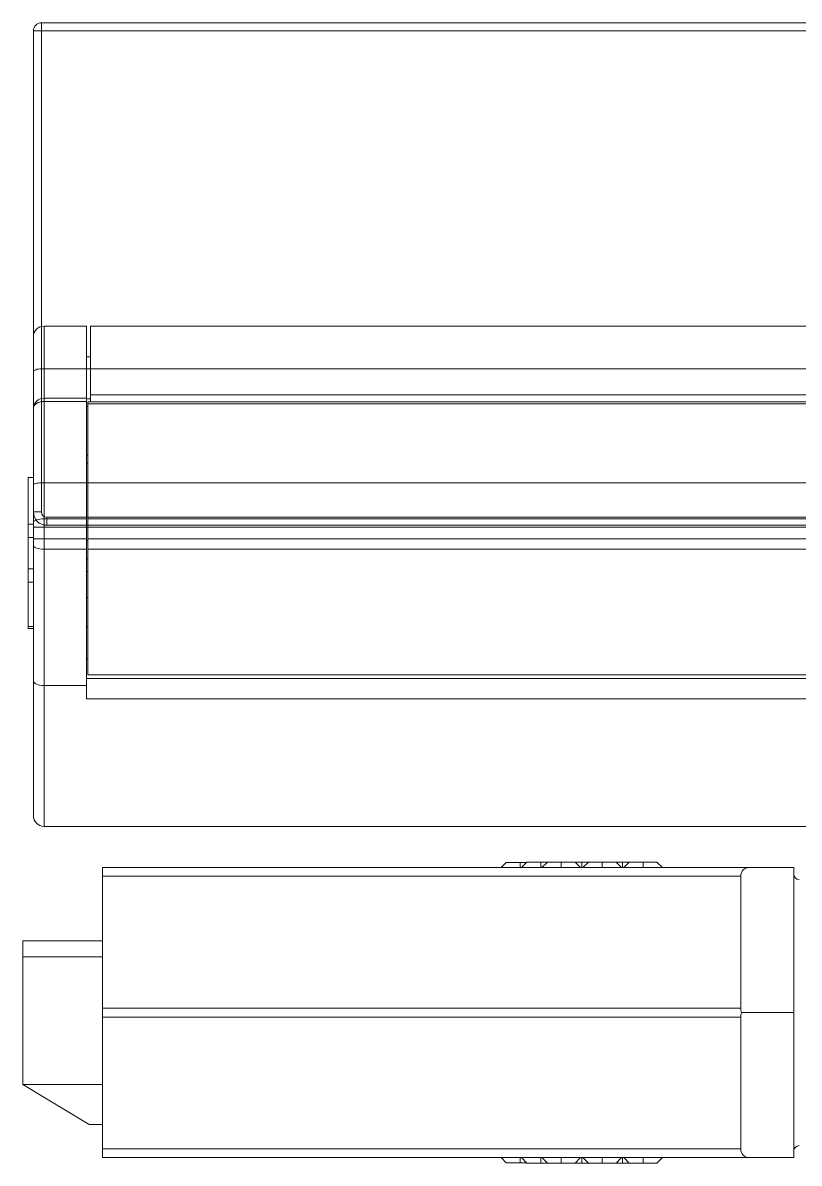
# Model space of a CAD drawing. Header units: inches. Extents: x -2.2 to 18.9, y 3.4 to 18.6.
# Drawn here: x 3.874 to 5.024, y 16.942 to 18.629 of the extents above; entities that cross this region are included whole.
import ezdxf

# ---------------------------------------------------------------- set-up
doc = ezdxf.new("R2010")
doc.units = ezdxf.units.IN
doc.header["$MEASUREMENT"] = 0
doc.layers.add('Graze 2.0 Int', color=7, linetype='Continuous')
doc.layers.add('Honeycomb', color=7, linetype='Continuous')

msp = doc.modelspace()

# ---------------------------------------------------------------- linework, layer by layer
at = {"layer": 'Graze 2.0 Int', "color": 253, "linetype": 'Continuous', "lineweight": 15}
for p, q in [((3.968747, 18.180195), (3.905755, 18.180195)), ((3.905755, 18.180195), (3.905755, 18.073486)), ((3.968747, 18.180195), (3.968747, 18.073486)), ((15.805362, 18.180195), (3.974652, 18.180195)), ((3.974652, 18.180195), (3.974652, 18.078371)), ((3.890006, 18.058892), (3.890006, 18.164447)), ((3.974652, 18.134919), (3.968747, 18.134919)), ((3.905755, 18.073486), (3.905755, 18.068665)), ((3.905755, 18.073486), (3.968747, 18.073486)), ((3.968747, 18.073486), (3.968747, 18.068665)), ((3.974652, 18.072563), (3.968747, 18.072563)), ((3.974652, 18.078371), (3.974652, 18.068424)), ((3.974652, 18.078371), (15.805362, 18.078371)), ((3.890006, 17.890055), (3.890006, 18.058892)), ((3.905755, 18.068665), (3.905755, 17.895038)), ((3.968747, 18.068665), (3.905755, 18.068665)), ((3.968747, 17.895038), (3.968747, 18.068665)), ((3.970715, 18.061274), (3.968747, 18.061274)), ((15.809299, 18.068424), (3.970715, 18.068424)), ((3.970715, 18.065391), (3.970715, 18.068424)), ((15.809299, 18.065391), (3.970715, 18.065391)), ((3.970715, 17.895038), (3.970715, 18.065391)), ((3.970715, 17.98925), (3.968747, 17.98925)), ((3.970715, 17.977439), (3.968747, 17.977439)), ((3.882132, 17.956137), (3.890006, 17.956137)), ((3.882132, 17.88718), (3.882132, 17.956137)), ((3.890006, 17.88718), (3.882132, 17.88718)), ((3.882132, 17.867489), (3.882132, 17.88718)), ((3.890006, 17.890055), (3.890006, 17.88258)), ((3.905755, 17.88258), (3.905755, 17.895038)), ((3.905755, 17.895038), (3.968747, 17.895038)), ((3.968747, 17.895038), (3.968747, 17.88258)), ((3.970715, 17.895038), (15.809299, 17.895038)), ((3.970715, 17.88258), (3.970715, 17.895038)), ((3.890006, 17.865282), (3.890006, 17.88258)), ((3.905755, 17.88258), (3.890006, 17.88258)), ((3.905755, 17.88258), (3.905755, 17.865282)), ((3.968747, 17.88258), (3.905755, 17.88258)), ((3.968747, 17.865282), (3.968747, 17.88258)), ((3.970715, 17.881949), (3.968747, 17.881966)), ((15.809299, 17.88258), (3.970715, 17.88258)), ((3.970715, 17.865282), (3.970715, 17.88258)), ((3.882132, 17.867489), (3.890006, 17.867489)), ((3.882132, 17.821083), (3.882132, 17.867489)), ((3.890006, 17.865282), (3.905755, 17.865282)), ((3.890006, 17.865282), (3.890006, 17.856124)), ((3.890006, 17.655401), (3.890006, 17.856124)), ((3.905755, 17.865282), (3.968747, 17.865282)), ((3.905755, 17.850019), (3.905755, 17.865282)), ((3.968747, 17.865282), (3.968747, 17.850019)), ((3.970715, 17.862933), (3.968747, 17.86294)), ((3.970715, 17.865282), (15.809299, 17.865282)), ((3.970715, 17.850019), (3.970715, 17.865282)), ((3.968747, 17.850019), (3.905755, 17.850019)), ((3.905755, 17.850019), (3.905755, 17.648528)), ((3.968747, 17.658899), (3.968747, 17.850019)), ((3.970715, 17.836039), (3.968747, 17.836032)), ((15.809299, 17.850019), (3.970715, 17.850019)), ((3.970715, 17.664327), (3.970715, 17.850019)), ((3.882132, 17.821083), (3.890006, 17.821083)), ((3.882132, 17.801545), (3.882132, 17.821083)), ((3.970715, 17.817023), (3.968747, 17.817006)), ((3.882132, 17.735629), (3.882132, 17.801545)), ((3.882132, 17.801545), (3.890006, 17.801545)), ((3.968747, 17.77864), (3.970715, 17.77864)), ((3.882132, 17.735629), (3.890006, 17.735629)), ((3.882132, 17.732836), (3.882132, 17.735629)), ((3.968747, 17.735333), (3.970715, 17.735333)), ((3.882132, 17.732836), (3.890006, 17.732836)), ((3.968747, 17.688084), (3.970715, 17.688084)), ((3.968747, 17.648528), (3.968747, 17.658899)), ((5.212841, 17.658899), (3.968747, 17.658899)), ((15.809299, 17.664327), (3.970715, 17.664327)), ((3.905755, 17.648528), (3.968747, 17.648528)), ((3.968747, 17.628724), (3.968747, 17.648528)), ((5.202505, 17.628724), (3.968747, 17.628724)), ((5.197093, 17.440037), (3.905755, 17.440037)), ((4.590117, 17.386775), (4.582355, 17.379014)), ((4.590117, 17.386775), (4.610813, 17.386775)), ((4.610813, 17.379014), (4.610813, 17.386775)), ((4.610813, 17.386775), (4.620222, 17.386775)), ((4.620708, 17.387261), (4.612459, 17.379014)), ((4.620708, 17.387261), (4.641143, 17.387261)), ((4.641143, 17.379014), (4.641143, 17.387261)), ((4.641143, 17.387261), (4.66158, 17.387261)), ((4.651032, 17.387196), (4.642849, 17.379014)), ((4.651032, 17.387196), (4.671504, 17.387196)), ((4.66158, 17.387261), (4.661646, 17.387196)), ((4.671504, 17.379014), (4.671504, 17.387196)), ((4.671504, 17.387196), (4.691975, 17.387196)), ((4.681337, 17.387261), (4.681272, 17.387196)), ((4.681337, 17.387261), (4.701773, 17.387261)), ((4.691975, 17.387196), (4.700158, 17.379014)), ((4.701773, 17.379014), (4.701773, 17.387261)), ((4.701773, 17.387261), (4.72221, 17.387261)), ((4.711662, 17.387196), (4.703479, 17.379014)), ((4.711662, 17.387196), (4.732134, 17.387196)), ((4.72221, 17.387261), (4.722275, 17.387196)), ((4.732134, 17.379014), (4.732134, 17.387196)), ((4.732134, 17.387196), (4.752605, 17.387196)), ((4.741967, 17.387261), (4.741902, 17.387196)), ((4.741967, 17.387261), (4.762404, 17.387261)), ((4.752605, 17.387196), (4.760788, 17.379014)), ((4.762404, 17.379014), (4.762404, 17.387261)), ((4.762404, 17.387261), (4.78284, 17.387261)), ((4.772292, 17.387196), (4.76411, 17.379014)), ((4.772292, 17.387196), (4.792763, 17.387196)), ((4.78284, 17.387261), (4.782905, 17.387196)), ((4.792763, 17.379014), (4.792763, 17.387196)), ((4.792763, 17.387196), (4.813235, 17.387196)), ((4.813235, 17.387196), (4.821418, 17.379014)), ((3.992369, 17.379014), (4.950154, 17.379014)), ((3.992369, 17.36611), (3.992369, 17.379014)), ((4.937251, 17.36611), (3.992369, 17.36611)), ((3.992369, 17.171228), (3.992369, 17.36611)), ((4.937251, 17.171228), (4.937251, 17.36611)), ((4.950154, 17.379014), (5.015991, 17.379014)), ((5.015991, 17.379014), (5.015991, 17.164447)), ((3.874259, 17.270746), (3.992369, 17.270746)), ((3.874259, 17.247124), (3.874259, 17.270746)), ((3.992369, 17.247124), (3.874259, 17.247124)), ((3.874259, 17.247124), (3.874259, 17.058147)), ((3.992369, 17.171228), (4.937251, 17.171228)), ((3.992369, 17.157665), (3.992369, 17.171228)), ((4.938456, 17.164447), (5.015991, 17.164447)), ((5.015991, 17.164447), (5.015991, 16.94988)), ((4.937251, 17.157665), (3.992369, 17.157665)), ((3.992369, 16.962783), (3.992369, 17.157665)), ((4.937251, 16.962783), (4.937251, 17.157665)), ((3.992369, 17.058147), (3.874259, 17.058147)), ((3.874259, 17.058147), (3.972684, 16.999092)), ((3.992369, 16.999092), (3.972684, 16.999092)), ((3.992369, 16.962783), (4.937251, 16.962783)), ((3.992369, 16.94988), (3.992369, 16.962783)), ((4.950154, 16.94988), (3.992369, 16.94988)), ((4.590117, 16.942118), (4.582355, 16.94988)), ((4.590117, 16.942118), (4.610813, 16.942118)), ((4.610813, 16.94988), (4.610813, 16.942118)), ((4.610813, 16.942118), (4.620222, 16.942118)), ((4.620708, 16.941632), (4.612459, 16.94988)), ((4.620708, 16.941632), (4.641143, 16.941632)), ((4.641143, 16.94988), (4.641143, 16.941632)), ((4.641143, 16.941632), (4.66158, 16.941632)), ((4.651032, 16.941697), (4.642849, 16.94988)), ((4.651032, 16.941697), (4.671504, 16.941697)), ((4.66158, 16.941632), (4.661646, 16.941697)), ((4.671504, 16.94988), (4.671504, 16.941697)), ((4.671504, 16.941697), (4.691975, 16.941697)), ((4.681337, 16.941632), (4.681272, 16.941697)), ((4.681337, 16.941632), (4.701773, 16.941632)), ((4.691975, 16.941697), (4.700158, 16.94988)), ((4.701773, 16.94988), (4.701773, 16.941632)), ((4.701773, 16.941632), (4.72221, 16.941632)), ((4.711662, 16.941697), (4.703479, 16.94988)), ((4.711662, 16.941697), (4.732134, 16.941697)), ((4.72221, 16.941632), (4.722275, 16.941697)), ((4.732134, 16.94988), (4.732134, 16.941697)), ((4.732134, 16.941697), (4.752605, 16.941697)), ((4.741967, 16.941632), (4.741902, 16.941697)), ((4.741967, 16.941632), (4.762404, 16.941632)), ((4.752605, 16.941697), (4.760788, 16.94988)), ((4.762404, 16.94988), (4.762404, 16.941632)), ((4.762404, 16.941632), (4.78284, 16.941632)), ((4.772292, 16.941697), (4.76411, 16.94988)), ((4.772292, 16.941697), (4.792763, 16.941697)), ((4.78284, 16.941632), (4.782905, 16.941697)), ((4.792763, 16.94988), (4.792763, 16.941697)), ((4.792763, 16.941697), (4.813235, 16.941697)), ((4.813235, 16.941697), (4.821418, 16.94988)), ((5.015991, 16.94988), (4.950154, 16.94988))]:
    msp.add_line(p, q, dxfattribs=at)
at = {"layer": 'Graze 2.0 Int', "color": 253, "linetype": 'Continuous', "lineweight": 15, "flags": 128}
for points in [[(3.905755, 18.068665), (3.902683, 18.068477), (3.899728, 18.067921), (3.897005, 18.067018), (3.894619, 18.065802), (3.89266, 18.064321), (3.891205, 18.062632), (3.890309, 18.060799), (3.890006, 18.058892)], [(3.890006, 17.890055), (3.890309, 17.891027), (3.891205, 17.891962), (3.89266, 17.892823), (3.894619, 17.893578), (3.897005, 17.894198), (3.899728, 17.894658), (3.902683, 17.894942), (3.905755, 17.895038)], [(3.905755, 17.850019), (3.902683, 17.850137), (3.899728, 17.850484), (3.897005, 17.851048), (3.894619, 17.851808), (3.89266, 17.852733), (3.891205, 17.853788), (3.890309, 17.854933), (3.890006, 17.856124)], [(3.890006, 17.655401), (3.890309, 17.65406), (3.891205, 17.65277), (3.89266, 17.651582), (3.894619, 17.650541), (3.897005, 17.649686), (3.899728, 17.649051), (3.902683, 17.64866), (3.905755, 17.648528)]]:
    msp.add_lwpolyline(points, dxfattribs=at)
at = {"layer": 'Graze 2.0 Int', "color": 253, "linetype": 'Continuous', "lineweight": 15}
for centre, radius, start, end in [((3.905755, 18.164447), 0.015748, 90, 180), ((3.905199, 18.058292), 0.015205, 87.9063, 177.738057), ((3.905755, 17.455785), 0.015748, 180, 270), ((5.023865, 17.369171), 0.007874, 180, 270), ((5.023865, 16.959722), 0.007874, 90, 180)]:
    msp.add_arc(centre, radius, start, end, dxfattribs=at)
for centre, major_axis, start_param, end_param in [((4.956936, 17.359328), (-0.01614, 0.01614), 5.67364431, 6.8927263), ((4.956936, 17.164447), (-0.01614, 0.01614), 0.609541, 0.96125533), ((4.956936, 17.164447), (0.01614, 0.01614), 2.18033732, 2.53205166), ((4.956936, 16.969565), (0.01614, 0.01614), 2.53205166, 3.75113365)]:
    msp.add_ellipse(centre, major_axis=major_axis, ratio=0.69823586, start_param=start_param, end_param=end_param, dxfattribs=at)
for points, knots in [([(3.890006, 17.455785), (3.890006, 17.456048), (3.890006, 17.457186), (3.890006, 17.472971), (3.890006, 17.506639), (3.890006, 17.554507), (3.890006, 17.603371), (3.890006, 17.638072), (3.890006, 17.655401)], [0, 0, 0, 0, 0.03719599, 0.16081317, 0.39243124, 0.62516378, 0.8128129, 1, 1, 1, 1]), ([(3.905755, 17.648528), (3.905755, 17.630746), (3.905755, 17.594747), (3.905755, 17.543904), (3.905755, 17.494603), (3.905755, 17.458434), (3.905755, 17.441584), (3.905755, 17.440346), (3.905755, 17.440037)], [0, 0, 0, 0, 0.18240473, 0.36928159, 0.59473299, 0.82699227, 0.95684347, 1, 1, 1, 1])]:
    msp.add_open_spline(points, degree=3, knots=knots, dxfattribs=at)
at = {"layer": 'Honeycomb', "color": 7, "linetype": 'Continuous', "lineweight": 15}
for p, q in [((3.901818, 18.629014), (3.901818, 18.617203)), ((3.901818, 18.629014), (15.878196, 18.629014)), ((3.890007, 18.617203), (3.901818, 18.617203)), ((3.890007, 18.112894), (3.890007, 18.617203)), ((15.878196, 18.617203), (3.901818, 18.617203)), ((3.901818, 18.617203), (3.901818, 18.117023)), ((3.890007, 17.945952), (3.890007, 18.112894)), ((3.901818, 18.117023), (3.901818, 17.948181)), ((15.878196, 18.117023), (3.901818, 18.117023)), ((3.890007, 17.905219), (3.890007, 17.945952)), ((15.878196, 17.948181), (3.901818, 17.948181)), ((3.901818, 17.948181), (3.901818, 17.905219)), ((3.890007, 17.905219), (3.901818, 17.905219)), ((3.909692, 17.897345), (5.201031, 17.897345)), ((3.909692, 17.885534), (3.909692, 17.897345)), ((5.201031, 17.885534), (3.909692, 17.885534))]:
    msp.add_line(p, q, dxfattribs=at)
for centre, radius, start, end in [((3.901818, 18.617203), 0.011811, 90, 180), ((3.909692, 17.905219), 0.019685, 180, 270), ((3.909692, 17.905219), 0.007874, 180, 270)]:
    msp.add_arc(centre, radius, start, end, dxfattribs=at)
for points in [[(3.901818, 18.117023), (3.898604, 18.117023), (3.895492, 18.116545), (3.891205, 18.115007), (3.890007, 18.113943), (3.890007, 18.112894)], [(3.901818, 17.948181), (3.89867, 17.948181), (3.8956, 17.947935), (3.891264, 17.947112), (3.890007, 17.94653), (3.890007, 17.945952)]]:
    msp.add_open_spline(points, degree=3, knots=[0, 0, 0, 0, 0.5, 0.5, 1, 1, 1, 1], dxfattribs=at)

doc.saveas('drawing.dxf')
